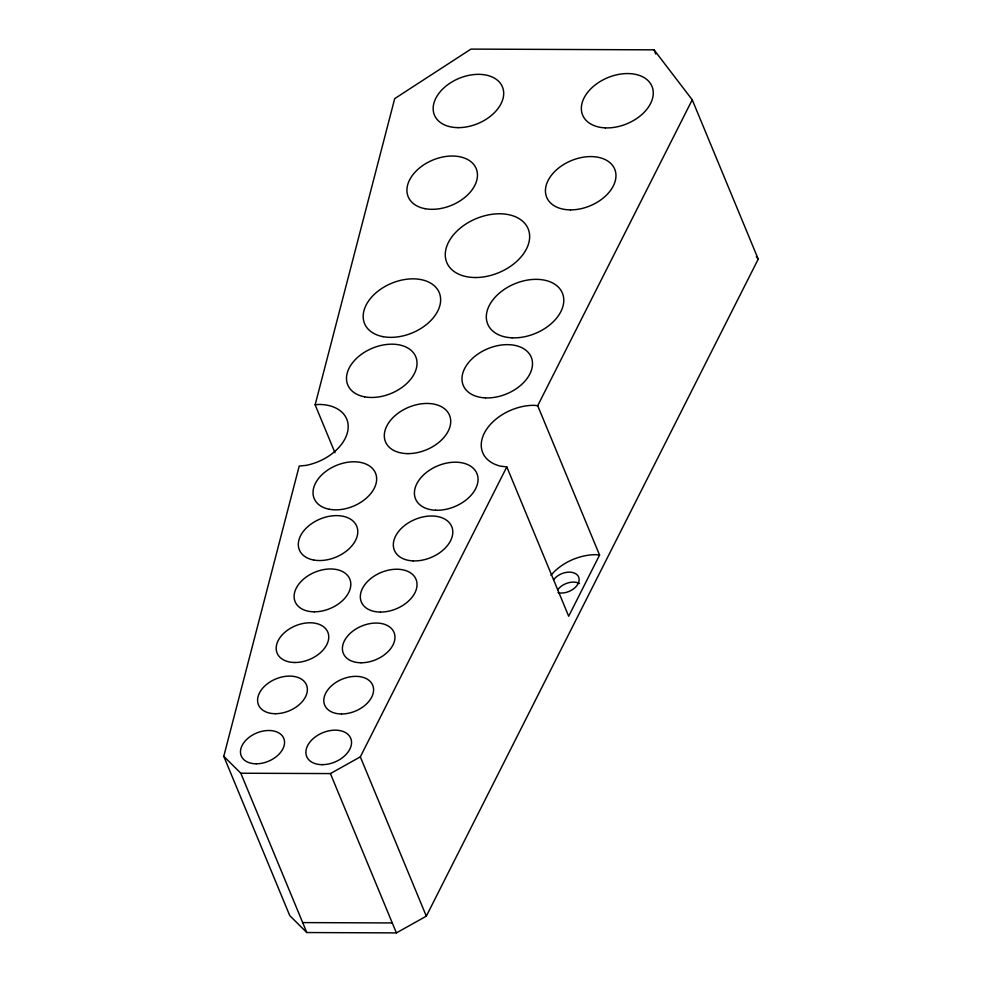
<?xml version="1.0" encoding="UTF-8"?>
<svg xmlns="http://www.w3.org/2000/svg" width="982" height="982" viewBox="0 0 982 982"><rect width="100%" height="100%" fill="white"/><g stroke="black" fill="none" stroke-linecap="round" stroke-linejoin="round"><path stroke-width="1.47" d="M315.136 404.817L394.715 98.605L470.955 49.1L654.037 49.837L692.236 99.796L758.227 259.113L426.323 916.169L396.397 932.9L306.801 932.544L289.764 915.629L223.773 756.312L299.215 466.045L305.893 465.407A42.803 28.466 -22.5 0 0 347.653 431.54A42.803 28.466 -22.5 0 0 319.027 404.449L315.136 404.817L334.972 452.727M223.773 756.312L240.811 773.227L330.406 773.583L360.333 756.852L506.81 466.88L500.648 466.18A42.803 28.466 -22.5 0 1 484.875 432.092A42.803 28.466 -22.5 0 1 534.098 405.308L537.706 405.713L599.572 555.076L568.676 616.23L506.81 466.88M537.706 405.713L692.236 99.796M302.677 922.589L392.272 922.945M599.572 555.076L595.964 554.67A42.803 28.466 -22.5 0 0 550.963 575.28M756.361 256.67L758.227 259.113M654.037 49.837L655.78 54.059M360.333 756.852L426.323 916.169M330.406 773.583L396.397 932.9M240.811 773.227L306.801 932.544M553.553 579.834A14.435 9.599 -22.5 0 1 572.604 572.506A14.435 9.599 -22.5 0 1 577.072 585.346A14.435 9.599 -22.5 0 1 558.022 592.674M557.678 589.789A14.435 9.599 -22.5 0 1 579.515 583.529M605.268 127.869A37.525 24.967 -22.5 0 0 652.674 88.417A37.525 24.967 -22.5 0 0 593.975 85.913A37.525 24.967 -22.5 0 0 605.268 127.869M458.238 127.635A36.813 24.489 -22.5 0 0 502.772 87.779A36.813 24.489 -22.5 0 0 444.281 87.545A36.813 24.489 -22.5 0 0 458.238 127.635M570.505 209.878A36.813 24.489 -22.5 0 0 615.039 170.021A36.813 24.489 -22.5 0 0 556.548 169.788A36.813 24.489 -22.5 0 0 570.505 209.878M425.071 208.687A36.813 24.489 -22.5 0 0 477.461 174.661A36.813 24.489 -22.5 0 0 424.04 164.657A36.813 24.489 -22.5 0 0 425.071 208.687M475.276 277.525A44.03 29.288 -22.5 0 0 528.537 229.849A44.03 29.288 -22.5 0 0 458.582 229.567A44.03 29.288 -22.5 0 0 475.276 277.525M512.088 337.82A40.422 26.882 -22.5 0 0 563.152 295.337A40.422 26.882 -22.5 0 0 499.936 292.636A40.422 26.882 -22.5 0 0 512.088 337.82M383.115 336.666A40.422 26.882 -22.5 0 0 440.636 299.326A40.422 26.882 -22.5 0 0 381.973 288.327A40.422 26.882 -22.5 0 0 383.115 336.666M485.427 397.894A36.813 24.489 -22.5 0 0 531.925 359.216A36.813 24.489 -22.5 0 0 474.355 356.748A36.813 24.489 -22.5 0 0 485.427 397.894M364.641 396.838A36.813 24.489 -22.5 0 0 417.031 362.824A36.813 24.489 -22.5 0 0 363.61 352.808A36.813 24.489 -22.5 0 0 364.641 396.838M407.923 453.623A34.64 23.04 -22.5 0 0 449.842 416.11A34.64 23.04 -22.5 0 0 394.789 415.889A34.64 23.04 -22.5 0 0 407.923 453.623M435.578 510.223A33.204 22.083 -22.5 0 0 477.522 475.325A33.204 22.083 -22.5 0 0 425.599 473.103A33.204 22.083 -22.5 0 0 435.578 510.223M329.4 509.277A33.204 22.083 -22.5 0 0 376.646 478.59A33.204 22.083 -22.5 0 0 328.467 469.568A33.204 22.083 -22.5 0 0 329.4 509.277M313.614 560.01A31.031 20.647 -22.5 0 0 357.779 531.323A31.031 20.647 -22.5 0 0 312.742 522.89A31.031 20.647 -22.5 0 0 313.614 560.01M413.091 560.894A31.031 20.647 -22.5 0 0 452.297 528.279A31.031 20.647 -22.5 0 0 403.762 526.205A31.031 20.647 -22.5 0 0 413.091 560.894M380.476 612.081A29.595 19.689 -22.5 0 0 416.282 580.031A29.595 19.689 -22.5 0 0 369.257 579.846A29.595 19.689 -22.5 0 0 380.476 612.081M314.265 611.811A29.595 19.689 -22.5 0 0 350.071 579.773A29.595 19.689 -22.5 0 0 303.045 579.576A29.595 19.689 -22.5 0 0 314.265 611.811M361.094 662.764A27.422 18.241 -22.5 0 0 394.273 633.071A27.422 18.241 -22.5 0 0 350.697 632.887A27.422 18.241 -22.5 0 0 361.094 662.764M294.882 662.494A27.422 18.241 -22.5 0 0 328.062 632.801A27.422 18.241 -22.5 0 0 284.473 632.629A27.422 18.241 -22.5 0 0 294.882 662.494M275.291 713.705A25.986 17.283 -22.5 0 0 306.728 685.571A25.986 17.283 -22.5 0 0 265.447 685.399A25.986 17.283 -22.5 0 0 275.291 713.705M256.13 763.8A23.003 15.307 -22.5 0 0 283.97 738.894A23.003 15.307 -22.5 0 0 247.415 738.746A23.003 15.307 -22.5 0 0 256.13 763.8M341.503 713.975A25.986 17.283 -22.5 0 0 372.939 685.841A25.986 17.283 -22.5 0 0 331.658 685.669A25.986 17.283 -22.5 0 0 341.503 713.975M322.121 764.659A23.813 15.847 -22.5 0 0 350.942 738.869A23.813 15.847 -22.5 0 0 313.086 738.709A23.813 15.847 -22.5 0 0 322.121 764.659"/></g></svg>
